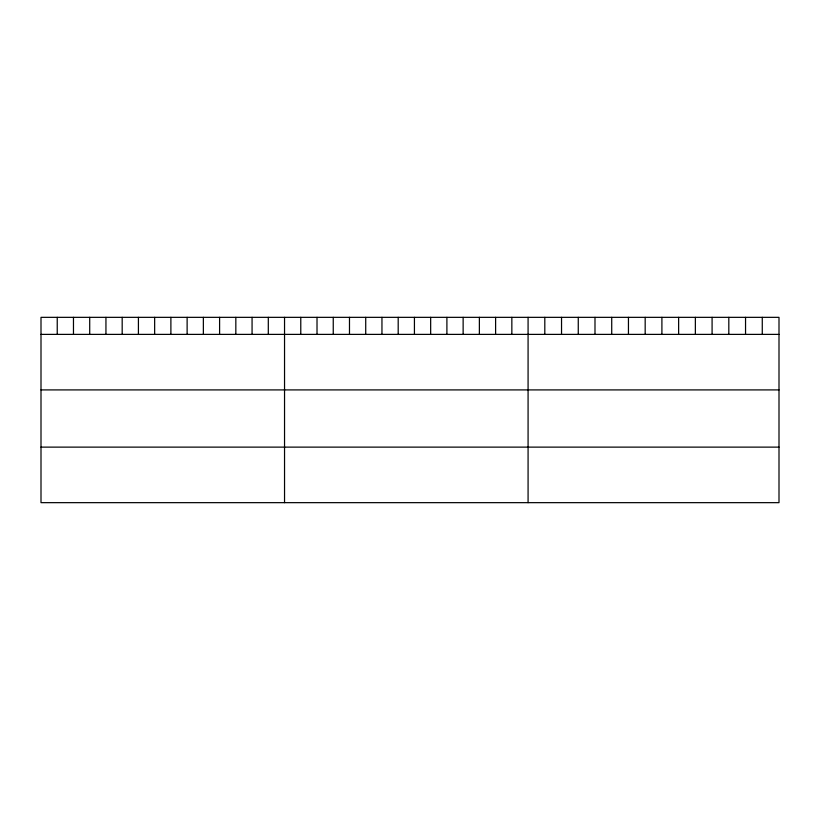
<?xml version="1.0" encoding="UTF-8"?>
<svg xmlns="http://www.w3.org/2000/svg" width="820" height="820" viewBox="0 0 820 820"><rect width="100%" height="100%" fill="white"/><g stroke="black" fill="none" stroke-linecap="round" stroke-linejoin="round"><path stroke-width="1.23" d="M779 334.386L779 502.66L41 502.66L41 317.34L779 317.34L779 334.386L41 334.386M41 389.91L779 389.91M41 447.125L779 447.125M762.272 317.34L762.272 334.386M745.544 317.34L745.544 334.386M728.816 317.34L728.816 334.386M712.088 317.34L712.088 334.386M695.36 317.34L695.36 334.386M678.632 317.34L678.632 334.386M661.904 317.34L661.904 334.386M645.176 317.34L645.176 334.386M628.448 317.34L628.448 334.386M611.72 317.34L611.72 334.386M594.992 317.34L594.992 334.386M578.264 317.34L578.264 334.386M561.536 317.34L561.536 334.386M544.808 317.34L544.808 334.386M528.08 317.34L528.08 502.66M511.844 317.34L511.844 334.386M495.608 317.34L495.608 334.386M479.372 317.34L479.372 334.386M463.136 317.34L463.136 334.386M446.9 317.34L446.9 334.386M430.664 317.34L430.664 334.386M414.428 317.34L414.428 334.386M398.192 317.34L398.192 334.386M381.956 317.34L381.956 334.386M365.72 317.34L365.72 334.386M349.484 317.34L349.484 334.386M333.248 317.34L333.248 334.386M317.012 317.34L317.012 334.386M300.776 317.34L300.776 334.386M284.54 317.34L284.54 502.66M268.304 317.34L268.304 334.386M252.068 317.34L252.068 334.386M235.832 317.34L235.832 334.386M219.596 317.34L219.596 334.386M203.36 317.34L203.36 334.386M187.124 317.34L187.124 334.386M170.888 317.34L170.888 334.386M154.652 317.34L154.652 334.386M138.416 317.34L138.416 334.386M122.18 317.34L122.18 334.386M105.944 317.34L105.944 334.386M89.708 317.34L89.708 334.386M73.472 317.34L73.472 334.386M57.236 317.34L57.236 334.386"/></g></svg>
